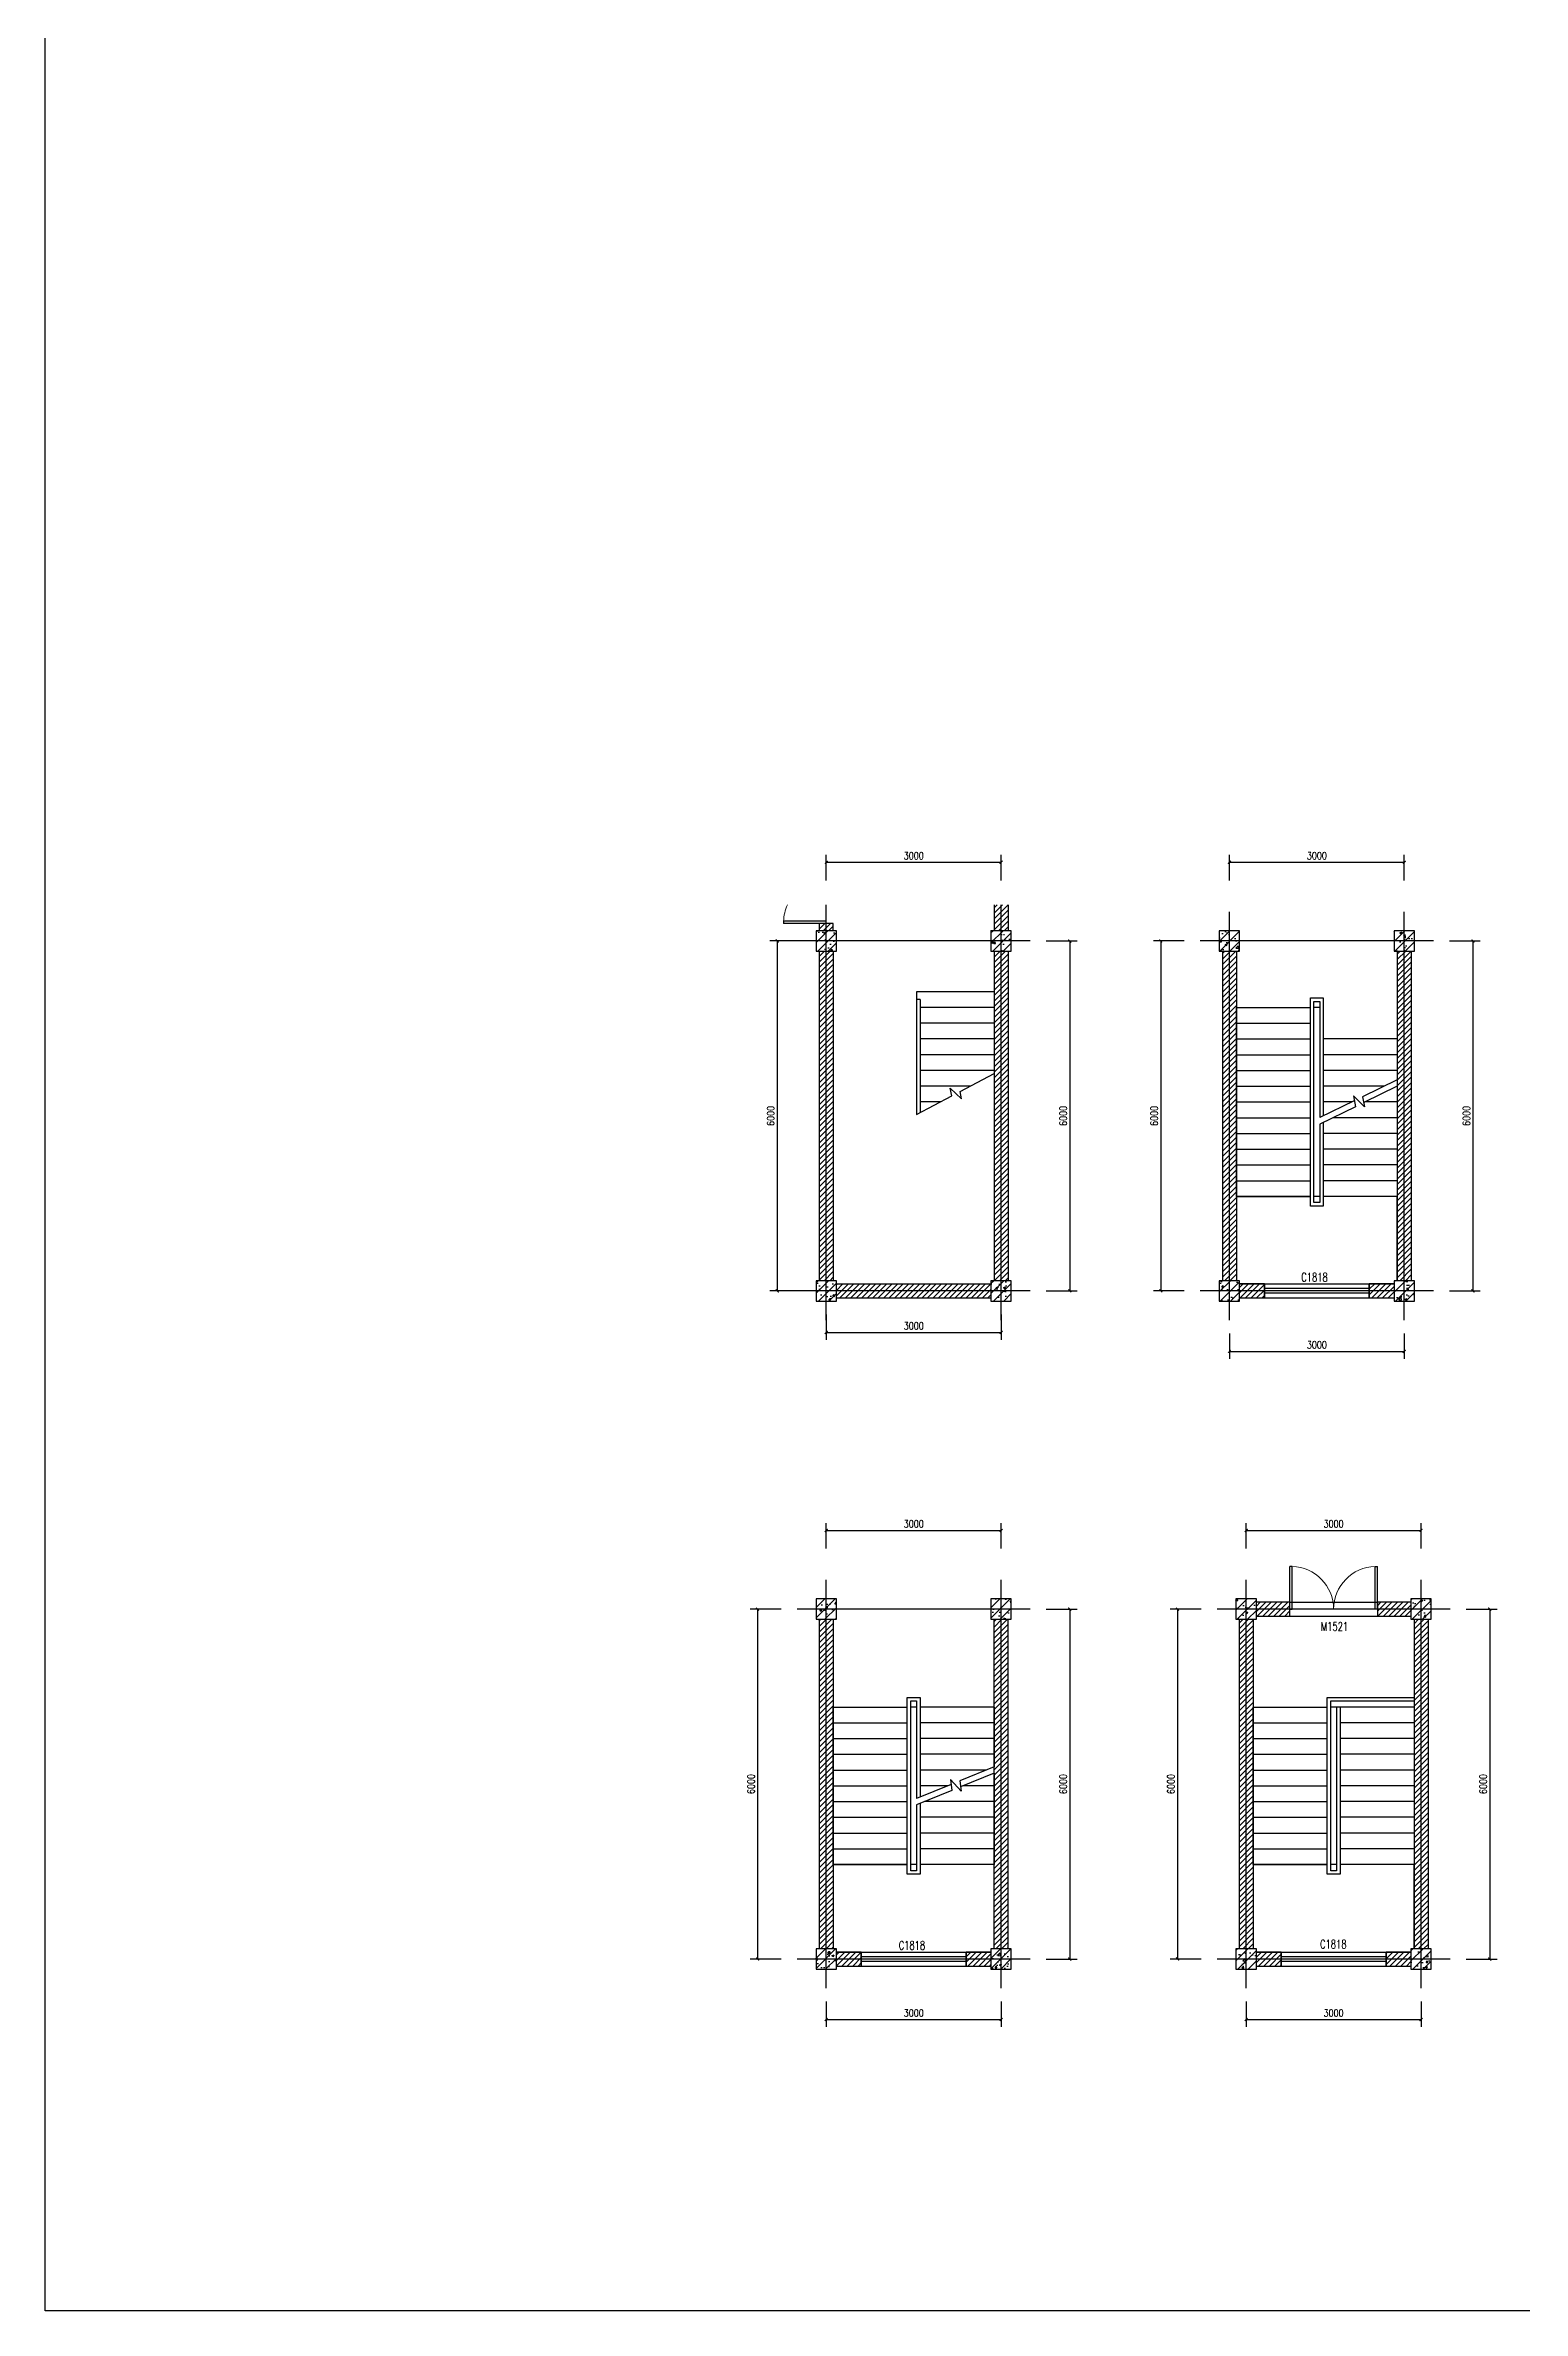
# Model space of a CAD drawing. Extents: x 389606 to 781446, y -84812 to 87496.
# Drawn here: x 389606 to 440296, y -84812 to -7121 of the extents above; entities that cross this region are included whole.
import ezdxf

# ---------------------------------------------------------------- set-up
doc = ezdxf.new("R2010")
doc.units = 0
doc.header["$LTSCALE"] = 1000
doc.header["$MEASUREMENT"] = 0
doc.layers.get('0').update_dxf_attribs({"linetype": 'CONTINUOUS'})
doc.layers.get('Defpoints').update_dxf_attribs({"linetype": 'CONTINUOUS'})
for name, color, linetype in [('DOTE', 5, 'CONTINUOUS'), ('STAIR', 2, 'CONTINUOUS'), ('WALL', 1, 'CONTINUOUS'), ('WINDOW', 4, 'CONTINUOUS'), ('WINDOW_TEXT', 7, 'CONTINUOUS')]:
    doc.layers.add(name, color=color, linetype=linetype)
doc.styles.add('_TCH_WINDOW', font='SIMPLEX', dxfattribs={"bigfont": 'GBCBIG'})
doc.styles.add('DIM_FONT', font='SIMPLEX.shx', dxfattribs={"width": 0.8})
doc.dimstyles.new('50', dxfattribs={"dimtxt": 250, "dimasz": 100, "dimexe": 250, "dimexo": 0, "dimgap": 100, "dimtad": 1, "dimdec": 0, "dimlfac": 0.5, "dimzin": 0, "dimdsep": 46, "dimtxsty": 'DIM_FONT', "dimblk": 'ARCHTICK', "dimcen": 90, "dimclrt": 7, "dimadec": 0, "dimazin": 0, "dimtfac": 1, "dimtdec": 0, "dimtix": 1, "dimtmove": 2, "dimatfit": 3, "dimldrblk": 'ARCHTICK', "dimfxl": 0, "dimtolj": 1, "dimtzin": 0, "dimarcsym": 0})
pattern_1 = [(45, (198515.13, 72763.07), (-94.0452, 94.0452), [])]
pattern_2 = [(45, (198515.13, 72667.57), (-176.7767, 176.7767), []), (50, (198515.1, 72667.6), (717.2602, -62.7521), [75, -825]), (355, (198515.1, 72667.6), (-138.7513, 752.1921), [60, -660]), (100.4514, (198574.9, 72662.34), (578.5094, 689.4395), [63.7402, -701.1421]), (46.1842, (198515.1, 72867.6), (1067.241, -165.519), [112.5, -1237.5]), (96.6356, (198604.1, 72853.8), (934.6627, 974.118), [95.6103, -1051.713]), (351.1842, (198515.1, 72867.6), (934.662, 974.1186), [90, -990]), (21, (198615.1, 72817.6), (596.907, -402.6189), [75, -825]), (326, (198615.1, 72817.6), (243.3153, 725.15), [60, -660]), (71.4514, (198664.9, 72784), (840.2226, 322.5305), [63.7402, -701.1421]), (37.5, (198515.13, 72667.57), (12.15986, 332.89385), [0, -652, 0, -670, 0, -662.5]), (7.5, (198515.13, 72667.57), (263.06954, 394.4117), [0, -382, 0, -637, 0, -252.5]), (327.5, (198292.13, 72667.57), (533.82244, -22.55487), [0, -250, 0, -780, 0, -1035]), (317.5, (198192.13, 72667.57), (583.1862, 100.105), [0, -325, 0, -518, 0, -735])]
pattern_3 = [(45, (198515.13, 76024.93), (-176.7767, 176.7767), []), (50, (198515.1, 76024.93), (717.2602, -62.7521), [75, -825]), (355, (198515.1, 76024.9), (-138.7513, 752.1921), [60, -660]), (100.4514, (198574.9, 76019.7), (578.5094, 689.4395), [63.7402, -701.1421]), (46.1842, (198515.1, 76224.9), (1067.241, -165.519), [112.5, -1237.5]), (96.6356, (198604.1, 76211.1), (934.6627, 974.118), [95.6103, -1051.713]), (351.1842, (198515.1, 76224.9), (934.662, 974.1186), [90, -990]), (21, (198615.1, 76174.93), (596.907, -402.6189), [75, -825]), (326, (198615.1, 76174.9), (243.3153, 725.15), [60, -660]), (71.4514, (198664.9, 76141.4), (840.2226, 322.5305), [63.7402, -701.1421]), (37.5, (198515.13, 76024.93), (12.15986, 332.89385), [0, -652, 0, -670, 0, -662.5]), (7.5, (198515.13, 76024.93), (263.06954, 394.4117), [0, -382, 0, -637, 0, -252.5]), (327.5, (198292.13, 76024.93), (533.82244, -22.55487), [0, -250, 0, -780, 0, -1035]), (317.5, (198192.13, 76024.93), (583.1862, 100.105), [0, -325, 0, -518, 0, -735])]
pattern_4 = [(45, (198515.13, 76120.43), (-94.0452, 94.0452), [])]

# ---------------------------------------------------------------- blocks, each defined once
blk = doc.blocks.new('_ArchTick')
at = {"color": 0, "linetype": 'ByBlock', "const_width": 0.4}
blk.add_lwpolyline([(-0.5, -0.5), (0.5, 0.5)], dxfattribs=at)
blk = doc.blocks.new('*D104')
at = {"color": 0, "lineweight": -2}
for p, q in [((416401, -50642), (416401, -51511)), ((416401, -51261), (422401, -51261)), ((422401, -50642), (422401, -51511))]:
    blk.add_line(p, q, dxfattribs=at)
at = {"layer": 'Defpoints', "color": 0}
for p in [(416401, -50642), (422401, -50642), (422401, -51261)]:
    blk.add_point(p, dxfattribs=at)
at = {"color": 0, "lineweight": -2, "xscale": 100, "yscale": 100, "zscale": 100, "rotation": 180}
blk.add_blockref('_ArchTick', (416401, -51261), dxfattribs=at)
at = {"color": 0, "lineweight": -2, "xscale": 100, "yscale": 100, "zscale": 100}
blk.add_blockref('_ArchTick', (422401, -51261), dxfattribs=at)
at = {"color": 7, "insert": (419401, -51036), "char_height": 250, "attachment_point": 5, "style": 'DIM_FONT'}
blk.add_mtext('\\A1;3000', dxfattribs=at)
blk = doc.blocks.new('*D105')
at = {"color": 0, "lineweight": -2}
for p, q in [((430233, -51294), (430233, -52164)), ((430233, -51914), (436233, -51914)), ((436233, -51294), (436233, -52164))]:
    blk.add_line(p, q, dxfattribs=at)
at = {"layer": 'Defpoints', "color": 0}
for p in [(430233, -51294), (436233, -51294), (436233, -51914)]:
    blk.add_point(p, dxfattribs=at)
at = {"color": 0, "lineweight": -2, "xscale": 100, "yscale": 100, "zscale": 100, "rotation": 180}
blk.add_blockref('_ArchTick', (430233, -51914), dxfattribs=at)
at = {"color": 0, "lineweight": -2, "xscale": 100, "yscale": 100, "zscale": 100}
blk.add_blockref('_ArchTick', (436233, -51914), dxfattribs=at)
at = {"color": 7, "insert": (433233, -51689), "char_height": 250, "attachment_point": 5, "style": 'DIM_FONT'}
blk.add_mtext('\\A1;3000', dxfattribs=at)
blk = doc.blocks.new('*D106')
at = {"color": 0, "lineweight": -2}
for p, q in [((428686, -37838), (427627, -37838)), ((427877, -37838), (427877, -49838)), ((428686, -49838), (427627, -49838))]:
    blk.add_line(p, q, dxfattribs=at)
at = {"layer": 'Defpoints', "color": 0}
for p in [(428686, -37838), (427877, -49838), (428686, -49838)]:
    blk.add_point(p, dxfattribs=at)
at = {"color": 0, "lineweight": -2, "xscale": 100, "yscale": 100, "zscale": 100}
for p, rotation in [((427877, -37838), 90), ((427877, -49838), 270)]:
    blk.add_blockref('_ArchTick', p, dxfattribs=dict(at, rotation=rotation))
at = {"color": 7, "insert": (427652, -43838), "char_height": 250, "attachment_point": 5, "rotation": 90, "style": 'DIM_FONT'}
blk.add_mtext('\\A1;6000', dxfattribs=at)
blk = doc.blocks.new('*D107')
at = {"color": 0, "lineweight": -2}
for p, q in [((430233, -35759), (430233, -34889)), ((436233, -35759), (436233, -34889)), ((430233, -35139), (436233, -35139))]:
    blk.add_line(p, q, dxfattribs=at)
at = {"layer": 'Defpoints', "color": 0}
for p in [(436233, -35139), (430233, -35759), (436233, -35759)]:
    blk.add_point(p, dxfattribs=at)
at = {"color": 0, "lineweight": -2, "xscale": 100, "yscale": 100, "zscale": 100, "rotation": 180}
blk.add_blockref('_ArchTick', (430233, -35139), dxfattribs=at)
at = {"color": 0, "lineweight": -2, "xscale": 100, "yscale": 100, "zscale": 100}
blk.add_blockref('_ArchTick', (436233, -35139), dxfattribs=at)
at = {"color": 7, "insert": (433233, -34914), "char_height": 250, "attachment_point": 5, "style": 'DIM_FONT'}
blk.add_mtext('\\A1;3000', dxfattribs=at)
blk = doc.blocks.new('_FZHK')
blk.add_lwpolyline([(-0.5, -0.5), (0.5, -0.5), (0.5, 0.5), (-0.5, 0.5)], close=True)
blk = doc.blocks.new('*D108')
at = {"color": 0, "lineweight": -2}
for p, q in [((437780, -37838), (438839, -37838)), ((438589, -37838), (438589, -49838)), ((437780, -49838), (438839, -49838))]:
    blk.add_line(p, q, dxfattribs=at)
at = {"layer": 'Defpoints', "color": 0}
for p in [(437780, -37838), (437780, -49838), (438589, -49838)]:
    blk.add_point(p, dxfattribs=at)
at = {"color": 0, "lineweight": -2, "xscale": 100, "yscale": 100, "zscale": 100}
for p, rotation in [((438589, -37838), 90), ((438589, -49838), 270)]:
    blk.add_blockref('_ArchTick', p, dxfattribs=dict(at, rotation=rotation))
at = {"color": 7, "insert": (438364, -43838), "char_height": 250, "attachment_point": 5, "rotation": 90, "style": 'DIM_FONT'}
blk.add_mtext('\\A1;6000', dxfattribs=at)
blk = doc.blocks.new('*D109')
at = {"color": 0, "lineweight": -2}
for p, q in [((423948, -60751), (425007, -60751)), ((424757, -60751), (424757, -72751)), ((423948, -72751), (425007, -72751))]:
    blk.add_line(p, q, dxfattribs=at)
at = {"layer": 'Defpoints', "color": 0}
for p in [(423948, -60751), (423948, -72751), (424757, -72751)]:
    blk.add_point(p, dxfattribs=at)
at = {"color": 0, "lineweight": -2, "xscale": 100, "yscale": 100, "zscale": 100}
for p, rotation in [((424757, -60751), 90), ((424757, -72751), 270)]:
    blk.add_blockref('_ArchTick', p, dxfattribs=dict(at, rotation=rotation))
at = {"color": 7, "insert": (424532, -66751), "char_height": 250, "attachment_point": 5, "rotation": 90, "style": 'DIM_FONT'}
blk.add_mtext('\\A1;6000', dxfattribs=at)
blk = doc.blocks.new('*D110')
at = {"color": 0, "lineweight": -2}
for p, q in [((414853, -60751), (413795, -60751)), ((414045, -60751), (414045, -72751)), ((414853, -72751), (413795, -72751))]:
    blk.add_line(p, q, dxfattribs=at)
at = {"layer": 'Defpoints', "color": 0}
for p in [(414853, -60751), (414045, -72751), (414853, -72751)]:
    blk.add_point(p, dxfattribs=at)
at = {"color": 0, "lineweight": -2, "xscale": 100, "yscale": 100, "zscale": 100}
for p, rotation in [((414045, -60751), 90), ((414045, -72751), 270)]:
    blk.add_blockref('_ArchTick', p, dxfattribs=dict(at, rotation=rotation))
at = {"color": 7, "insert": (413820, -66751), "char_height": 250, "attachment_point": 5, "rotation": 90, "style": 'DIM_FONT'}
blk.add_mtext('\\A1;6000', dxfattribs=at)
blk = doc.blocks.new('*D111')
at = {"color": 0, "lineweight": -2}
for p, q in [((416401, -74207), (416401, -75077)), ((422401, -74207), (422401, -75077)), ((416401, -74827), (422401, -74827))]:
    blk.add_line(p, q, dxfattribs=at)
at = {"layer": 'Defpoints', "color": 0}
for p in [(416401, -74207), (422401, -74207), (422401, -74827)]:
    blk.add_point(p, dxfattribs=at)
at = {"color": 0, "lineweight": -2, "xscale": 100, "yscale": 100, "zscale": 100, "rotation": 180}
blk.add_blockref('_ArchTick', (416401, -74827), dxfattribs=at)
at = {"color": 0, "lineweight": -2, "xscale": 100, "yscale": 100, "zscale": 100}
blk.add_blockref('_ArchTick', (422401, -74827), dxfattribs=at)
at = {"color": 7, "insert": (419401, -74602), "char_height": 250, "attachment_point": 5, "style": 'DIM_FONT'}
blk.add_mtext('\\A1;3000', dxfattribs=at)
blk = doc.blocks.new('*D112')
at = {"color": 0, "lineweight": -2}
for p, q in [((416401, -58672), (416401, -57802)), ((416401, -58052), (422401, -58052)), ((422401, -58672), (422401, -57802))]:
    blk.add_line(p, q, dxfattribs=at)
at = {"layer": 'Defpoints', "color": 0}
for p in [(422401, -58052), (416401, -58672), (422401, -58672)]:
    blk.add_point(p, dxfattribs=at)
at = {"color": 0, "lineweight": -2, "xscale": 100, "yscale": 100, "zscale": 100, "rotation": 180}
blk.add_blockref('_ArchTick', (416401, -58052), dxfattribs=at)
at = {"color": 0, "lineweight": -2, "xscale": 100, "yscale": 100, "zscale": 100}
blk.add_blockref('_ArchTick', (422401, -58052), dxfattribs=at)
at = {"color": 7, "insert": (419401, -57827), "char_height": 250, "attachment_point": 5, "style": 'DIM_FONT'}
blk.add_mtext('\\A1;3000', dxfattribs=at)
blk = doc.blocks.new('*D113')
at = {"color": 0, "lineweight": -2}
for p, q in [((423948, -37838), (425007, -37838)), ((424757, -37838), (424757, -49838)), ((423948, -49838), (425007, -49838))]:
    blk.add_line(p, q, dxfattribs=at)
at = {"layer": 'Defpoints', "color": 0}
for p in [(423948, -37838), (423948, -49838), (424757, -49838)]:
    blk.add_point(p, dxfattribs=at)
at = {"color": 0, "lineweight": -2, "xscale": 100, "yscale": 100, "zscale": 100}
for p, rotation in [((424757, -37838), 90), ((424757, -49838), 270)]:
    blk.add_blockref('_ArchTick', p, dxfattribs=dict(at, rotation=rotation))
at = {"color": 7, "insert": (424532, -43838), "char_height": 250, "attachment_point": 5, "rotation": 90, "style": 'DIM_FONT'}
blk.add_mtext('\\A1;6000', dxfattribs=at)
blk = doc.blocks.new('*D114')
at = {"color": 0, "lineweight": -2}
for p, q in [((415528, -37838), (414469, -37838)), ((414719, -37838), (414719, -49838)), ((415528, -49838), (414469, -49838))]:
    blk.add_line(p, q, dxfattribs=at)
at = {"layer": 'Defpoints', "color": 0}
for p in [(415528, -37838), (414719, -49838), (415528, -49838)]:
    blk.add_point(p, dxfattribs=at)
at = {"color": 0, "lineweight": -2, "xscale": 100, "yscale": 100, "zscale": 100}
for p, rotation in [((414719, -37838), 90), ((414719, -49838), 270)]:
    blk.add_blockref('_ArchTick', p, dxfattribs=dict(at, rotation=rotation))
at = {"color": 7, "insert": (414494, -43838), "char_height": 250, "attachment_point": 5, "rotation": 90, "style": 'DIM_FONT'}
blk.add_mtext('\\A1;6000', dxfattribs=at)
blk = doc.blocks.new('*D115')
at = {"color": 0, "lineweight": -2}
for p, q in [((438356, -60751), (439415, -60751)), ((439165, -60751), (439165, -72751)), ((438356, -72751), (439415, -72751))]:
    blk.add_line(p, q, dxfattribs=at)
at = {"layer": 'Defpoints', "color": 0}
for p in [(438356, -60751), (438356, -72751), (439165, -72751)]:
    blk.add_point(p, dxfattribs=at)
at = {"color": 0, "lineweight": -2, "xscale": 100, "yscale": 100, "zscale": 100}
for p, rotation in [((439165, -60751), 90), ((439165, -72751), 270)]:
    blk.add_blockref('_ArchTick', p, dxfattribs=dict(at, rotation=rotation))
at = {"color": 7, "insert": (438940, -66751), "char_height": 250, "attachment_point": 5, "rotation": 90, "style": 'DIM_FONT'}
blk.add_mtext('\\A1;6000', dxfattribs=at)
blk = doc.blocks.new('*D116')
at = {"color": 0, "lineweight": -2}
for p, q in [((429262, -60751), (428203, -60751)), ((428453, -60751), (428453, -72751)), ((429262, -72751), (428203, -72751))]:
    blk.add_line(p, q, dxfattribs=at)
at = {"layer": 'Defpoints', "color": 0}
for p in [(429262, -60751), (428453, -72751), (429262, -72751)]:
    blk.add_point(p, dxfattribs=at)
at = {"color": 0, "lineweight": -2, "xscale": 100, "yscale": 100, "zscale": 100}
for p, rotation in [((428453, -60751), 90), ((428453, -72751), 270)]:
    blk.add_blockref('_ArchTick', p, dxfattribs=dict(at, rotation=rotation))
at = {"color": 7, "insert": (428228, -66751), "char_height": 250, "attachment_point": 5, "rotation": 90, "style": 'DIM_FONT'}
blk.add_mtext('\\A1;6000', dxfattribs=at)
blk = doc.blocks.new('*D117')
at = {"color": 0, "lineweight": -2}
for p, q in [((430809, -74207), (430809, -75077)), ((436809, -74207), (436809, -75077)), ((430809, -74827), (436809, -74827))]:
    blk.add_line(p, q, dxfattribs=at)
at = {"layer": 'Defpoints', "color": 0}
for p in [(430809, -74207), (436809, -74207), (436809, -74827)]:
    blk.add_point(p, dxfattribs=at)
at = {"color": 0, "lineweight": -2, "xscale": 100, "yscale": 100, "zscale": 100, "rotation": 180}
blk.add_blockref('_ArchTick', (430809, -74827), dxfattribs=at)
at = {"color": 0, "lineweight": -2, "xscale": 100, "yscale": 100, "zscale": 100}
blk.add_blockref('_ArchTick', (436809, -74827), dxfattribs=at)
at = {"color": 7, "insert": (433809, -74602), "char_height": 250, "attachment_point": 5, "style": 'DIM_FONT'}
blk.add_mtext('\\A1;3000', dxfattribs=at)
blk = doc.blocks.new('*D118')
at = {"color": 0, "lineweight": -2}
for p, q in [((430809, -58672), (430809, -57802)), ((430809, -58052), (436809, -58052)), ((436809, -58672), (436809, -57802))]:
    blk.add_line(p, q, dxfattribs=at)
at = {"layer": 'Defpoints', "color": 0}
for p in [(436809, -58052), (430809, -58672), (436809, -58672)]:
    blk.add_point(p, dxfattribs=at)
at = {"color": 0, "lineweight": -2, "xscale": 100, "yscale": 100, "zscale": 100, "rotation": 180}
blk.add_blockref('_ArchTick', (430809, -58052), dxfattribs=at)
at = {"color": 0, "lineweight": -2, "xscale": 100, "yscale": 100, "zscale": 100}
blk.add_blockref('_ArchTick', (436809, -58052), dxfattribs=at)
at = {"color": 7, "insert": (433809, -57827), "char_height": 250, "attachment_point": 5, "style": 'DIM_FONT'}
blk.add_mtext('\\A1;3000', dxfattribs=at)
blk = doc.blocks.new('*D119')
at = {"color": 0, "lineweight": -2}
for p, q in [((416401, -35759), (416401, -34889)), ((422401, -35759), (422401, -34889)), ((416401, -35139), (422401, -35139))]:
    blk.add_line(p, q, dxfattribs=at)
at = {"layer": 'Defpoints', "color": 0}
for p in [(422401, -35139), (416401, -35759), (422401, -35759)]:
    blk.add_point(p, dxfattribs=at)
at = {"color": 0, "lineweight": -2, "xscale": 100, "yscale": 100, "zscale": 100, "rotation": 180}
blk.add_blockref('_ArchTick', (416401, -35139), dxfattribs=at)
at = {"color": 0, "lineweight": -2, "xscale": 100, "yscale": 100, "zscale": 100}
blk.add_blockref('_ArchTick', (422401, -35139), dxfattribs=at)
at = {"color": 7, "insert": (419401, -34914), "char_height": 250, "attachment_point": 5, "style": 'DIM_FONT'}
blk.add_mtext('\\A1;3000', dxfattribs=at)

msp = doc.modelspace()

# ---------------------------------------------------------------- hatches: boundary and pattern name
h = msp.add_hatch()
h.set_pattern_fill('普通砖', color=8, scale=100, style=0)
h.set_pattern_definition(pattern_1)
h.paths.add_polyline_path([(416640.8, -37238), (416160.8, -37238), (416160.8, -37488), (416640.8, -37488)])
h.paths.add_polyline_path([(416640.8, -38188), (416160.8, -38188), (416160.8, -49488), (416640.8, -49488)])
h = msp.add_hatch()
h.set_pattern_fill('普通砖', color=8, scale=100, style=0)
h.set_pattern_definition(pattern_1)
h.paths.add_polyline_path([(422640.8, -36596.7), (422160.8, -36596.7), (422160.8, -37488), (422640.8, -37488)])
h.paths.add_polyline_path([(422640.8, -38188), (422160.8, -38188), (422160.8, -49488), (422640.8, -49488)])
h = msp.add_hatch()
h.set_pattern_fill('钢筋混凝土', color=8, scale=100, style=0)
h.set_pattern_definition(pattern_2)
h.paths.add_polyline_path([(416050.8, -38188), (416750.8, -38188), (416750.8, -37488), (416050.8, -37488)])
h = msp.add_hatch()
h.set_pattern_fill('钢筋混凝土', color=8, scale=100, style=0)
h.set_pattern_definition(pattern_2)
h.paths.add_polyline_path([(422050.8, -38188), (422750.8, -38188), (422750.8, -37488), (422050.8, -37488)])
h = msp.add_hatch()
h.set_pattern_fill('钢筋混凝土', color=8, scale=100, style=0)
h.set_pattern_definition(pattern_2)
h.paths.add_polyline_path([(435883, -38188), (436583, -38188), (436583, -37488), (435883, -37488)])
h.paths.add_polyline_path([(429883, -38188), (430583, -38188), (430583, -37488), (429883, -37488)])
h = msp.add_hatch()
h.set_pattern_fill('普通砖', color=8, scale=100, style=0)
h.set_pattern_definition(pattern_1)
h.paths.add_polyline_path([(430473, -38188), (429993, -38188), (429993, -49488), (430473, -49488)])
h = msp.add_hatch()
h.set_pattern_fill('普通砖', color=8, scale=100, style=0)
h.set_pattern_definition(pattern_1)
h.paths.add_polyline_path([(436473, -38188), (435993, -38188), (435993, -49488), (436473, -49488)])
h = msp.add_hatch()
h.set_pattern_fill('钢筋混凝土', color=8, scale=100, style=0)
h.set_pattern_definition(pattern_2)
h.paths.add_polyline_path([(416050.8, -50188), (416750.8, -50188), (416750.8, -49488), (416050.8, -49488)])
h = msp.add_hatch()
h.set_pattern_fill('普通砖', color=8, scale=100, style=0)
h.set_pattern_definition(pattern_1)
h.paths.add_polyline_path([(422050.8, -49598), (416750.8, -49598), (416750.8, -50078), (422050.8, -50078)])
h = msp.add_hatch()
h.set_pattern_fill('钢筋混凝土', color=8, scale=100, style=0)
h.set_pattern_definition(pattern_2)
h.paths.add_polyline_path([(422050.8, -50188), (422750.8, -50188), (422750.8, -49488), (422050.8, -49488)])
h = msp.add_hatch()
h.set_pattern_fill('钢筋混凝土', color=8, scale=100, style=0)
h.set_pattern_definition(pattern_2)
h.paths.add_polyline_path([(429883, -50188), (430583, -50188), (430583, -49488), (429883, -49488)])
h = msp.add_hatch()
h.set_pattern_fill('普通砖', color=8, scale=100, style=0)
h.set_pattern_definition(pattern_1)
h.paths.add_polyline_path([(435883, -50078), (435883, -49598), (435033, -49598), (435033, -50078)])
h.paths.add_polyline_path([(431433, -50078), (431433, -49598), (430583, -49598), (430583, -50078)])
h = msp.add_hatch()
h.set_pattern_fill('钢筋混凝土', color=8, scale=100, style=0)
h.set_pattern_definition(pattern_2)
h.paths.add_polyline_path([(435883, -50188), (436583, -50188), (436583, -49488), (435883, -49488)])
h = msp.add_hatch()
h.set_pattern_fill('钢筋混凝土', color=8, scale=100, style=0)
h.set_pattern_definition(pattern_3)
h.paths.add_polyline_path([(422050.8, -61101.4), (422750.8, -61101.4), (422750.8, -60401.4), (422050.8, -60401.4)])
h.paths.add_polyline_path([(416050.8, -61101.4), (416750.8, -61101.4), (416750.8, -60401.4), (416050.8, -60401.4)])
h.paths.add_polyline_path([(416050.8, -73101.4), (416750.8, -73101.4), (416750.8, -72401.4), (416050.8, -72401.4)])
h.paths.add_polyline_path([(422050.8, -73101.4), (422750.8, -73101.4), (422750.8, -72401.4), (422050.8, -72401.4)])
h = msp.add_hatch()
h.set_pattern_fill('钢筋混凝土', color=8, scale=100, style=0)
h.set_pattern_definition(pattern_3)
h.paths.add_polyline_path([(430459, -61101.4), (431159, -61101.4), (431159, -60401.4), (430459, -60401.4)])
h.paths.add_polyline_path([(436459, -61101.4), (437159, -61101.4), (437159, -60401.4), (436459, -60401.4)])
h.paths.add_polyline_path([(436459, -73101.4), (437159, -73101.4), (437159, -72401.4), (436459, -72401.4)])
h.paths.add_polyline_path([(430459, -73101.4), (431159, -73101.4), (431159, -72401.4), (430459, -72401.4)])
h = msp.add_hatch()
h.set_pattern_fill('普通砖', color=8, scale=100, style=0)
h.set_pattern_definition(pattern_4)
h.paths.add_polyline_path([(432309, -60511.4), (431159, -60511.4), (431159, -60991.4), (432309, -60991.4)])
h.paths.add_polyline_path([(436459, -60511.4), (435309, -60511.4), (435309, -60751.4), (435309, -60991.4), (436459, -60991.4)])
h.paths.add_polyline_path([(437049, -61101.4), (436569, -61101.4), (436569, -72401.4), (437049, -72401.4)])
h.paths.add_polyline_path([(431049, -64111.4), (431049, -61101.4), (430569, -61101.4), (430569, -72401.4), (431049, -72401.4), (431049, -69511.4)])
h.paths.add_polyline_path([(432009, -72511.4), (431159, -72511.4), (431159, -72991.4), (432009, -72991.4)])
h.paths.add_polyline_path([(436459, -72511.4), (435609, -72511.4), (435609, -72991.4), (436459, -72991.4)])
h = msp.add_hatch()
h.set_pattern_fill('普通砖', color=8, scale=100, style=0)
h.set_pattern_definition(pattern_4)
h.paths.add_polyline_path([(416640.8, -61101.4), (416160.8, -61101.4), (416160.8, -72401.4), (416640.8, -72401.4)])
h.paths.add_polyline_path([(422640.8, -61101.4), (422160.8, -61101.4), (422160.8, -72401.4), (422640.8, -72401.4)])
h.paths.add_polyline_path([(421200.8, -72511.4), (421200.8, -72991.4), (422050.8, -72991.4), (422050.8, -72511.4)])
h.paths.add_polyline_path([(417600.8, -72991.4), (417600.8, -72511.4), (416750.8, -72511.4), (416750.8, -72991.4)])

# ---------------------------------------------------------------- linework, layer by layer
for p, q in [((416400.8, -37163), (414938.3, -37163)), ((414938.3, -37163), (414938.3, -37238)), ((416400.8, -37238), (414938.3, -37238)), ((416400.8, -37238), (416400.8, -37163)), ((431433, -49598), (435033, -49598)), ((431433, -49598), (431433, -50078)), ((435033, -50078), (435033, -49598)), ((435033, -49758), (431433, -49758)), ((435033, -49918), (431433, -49918)), ((431433, -50078), (435033, -50078)), ((417600.8, -72511.4), (421200.8, -72511.4)), ((417600.8, -72511.4), (417600.8, -72991.4)), ((421200.8, -72671.4), (417600.8, -72671.4)), ((421200.8, -72831.4), (417600.8, -72831.4)), ((417600.8, -72991.4), (421200.8, -72991.4)), ((421200.8, -72991.4), (421200.8, -72511.4)), ((432009, -72511.4), (435609, -72511.4)), ((432009, -72511.4), (432009, -72991.4)), ((435609, -72671.4), (432009, -72671.4)), ((435609, -72831.4), (432009, -72831.4)), ((432009, -72991.4), (435609, -72991.4)), ((435609, -72991.4), (435609, -72511.4))]:
    msp.add_line(p, q)
at = {"extrusion": (0, 0, -1)}
for p, q in [((432309, -60751.4), (432309, -59288.9)), ((432384, -59288.9), (432309, -59288.9)), ((432384, -60751.4), (432384, -59288.9)), ((435234, -60751.4), (435234, -59288.9)), ((435234, -59288.9), (435309, -59288.9)), ((435309, -60751.4), (435309, -59288.9)), ((432309, -60751.4), (432384, -60751.4)), ((435309, -60751.4), (435234, -60751.4))]:
    msp.add_line(p, q, dxfattribs=at)
msp.add_lwpolyline([(389606.1, 87496.2), (565802.7, 87496.2), (565802.7, -84811.7), (389606.1, -84811.7)], close=True)
at = {"lineweight": 13}
msp.add_arc((416400.8, -37200.5), 1462.5, 155.614817, 178.530716, dxfattribs=at)
at = {"lineweight": 13, "extrusion": (0, 0, -1)}
for centre, start, end in [((-432346.5, -60751.4), 91.469284, 180), ((-435271.5, -60751.4), 0, 88.530716)]:
    msp.add_arc(centre, 1462.5, start, end, dxfattribs=at)
at = {"layer": 'DOTE'}
for p, q in [((416400.8, -50838), (416400.8, -36596.7)), ((422400.8, -50838), (422400.8, -36596.7)), ((430233, -50838), (430233, -36838)), ((436233, -50838), (436233, -36838)), ((423400.8, -37838), (415400.8, -37838)), ((437233, -37838), (429233, -37838)), ((423400.8, -49838), (415400.8, -49838)), ((437233, -49838), (429233, -49838)), ((416400.8, -73751.4), (416400.8, -59751.4)), ((422400.8, -73751.4), (422400.8, -59751.4)), ((430809, -73751.4), (430809, -59751.4)), ((436809, -73751.4), (436809, -59751.4)), ((423400.8, -60751.4), (415400.8, -60751.4)), ((437809, -60751.4), (429809, -60751.4)), ((423400.8, -72751.4), (415400.8, -72751.4)), ((437809, -72751.4), (429809, -72751.4))]:
    msp.add_line(p, q, dxfattribs=at)
at = {"layer": 'STAIR'}
for p, q in [((419500.8, -39578), (419500.8, -39848)), ((422160.8, -39578), (419500.8, -39578)), ((422160.8, -39578), (422160.8, -42386)), ((419500.8, -39848), (419500.8, -43790)), ((419500.8, -39848), (419500.8, -43790)), ((419620.8, -39848), (419500.8, -39848)), ((419620.8, -39848), (419620.8, -43726.7)), ((422160.8, -40118), (419620.8, -40118)), ((430473, -46598), (430473, -40118)), ((430473, -40118), (433013, -40118)), ((433013, -39788), (433453, -39788)), ((433013, -46928), (433013, -39788)), ((433133, -39908), (433333, -39908)), ((433133, -46808), (433133, -39908)), ((433133, -46598), (433133, -40118)), ((433333, -40118), (433133, -40118)), ((433333, -39908), (433333, -43894.8)), ((433333, -40118), (433333, -43894.8)), ((433453, -39788), (433453, -43836.3)), ((435993, -40118), (435993, -42598.8)), ((422160.8, -40658), (419620.8, -40658)), ((430473, -40658), (433013, -40658)), ((422160.8, -41198), (419620.8, -41198)), ((422160.8, -41738), (419620.8, -41738)), ((430473, -41198), (433013, -41198)), ((430473, -41738), (433013, -41738)), ((435993, -41198), (433453, -41198)), ((435993, -41738), (433453, -41738)), ((422160.8, -42278), (419620.8, -42278)), ((420989.7, -43004.2), (422160.8, -42386)), ((430473, -42278), (433013, -42278)), ((435993, -42278), (433453, -42278)), ((435993, -42598.8), (434804.8, -43177.7)), ((419500.8, -43790), (420707.2, -43153.3)), ((421342.3, -42818), (419620.8, -42818)), ((420319.2, -43358), (419620.8, -43358)), ((420707.2, -43153.3), (420647.2, -42890)), ((420647.2, -42890), (421045.9, -43251.2)), ((421045.9, -43251.2), (420989.7, -43004.2)), ((430473, -42818), (433013, -42818)), ((430473, -43358), (433013, -43358)), ((434517.6, -43317.6), (433333, -43894.8)), ((435543, -42818), (433453, -42818)), ((434434.7, -43358), (433453, -43358)), ((434872.7, -43528), (434485.9, -43154.2)), ((434485.9, -43154.2), (434557, -43520.9)), ((434804.8, -43177.7), (434872.7, -43528)), ((435993, -42821.3), (434844.2, -43381)), ((435993, -43358), (434891.3, -43358)), ((435993, -42821.3), (435993, -46598)), ((430473, -43898), (433013, -43898)), ((434557, -43520.9), (433333, -44117.3)), ((433333, -44117.3), (433333, -46598)), ((433333, -44117.3), (433333, -46808)), ((433453, -44058.8), (433453, -46928)), ((435993, -43898), (433783, -43898)), ((430473, -44438), (433013, -44438)), ((430473, -44978), (433013, -44978)), ((435993, -44438), (433453, -44438)), ((435993, -44978), (433453, -44978)), ((430473, -45518), (433013, -45518)), ((435993, -45518), (433453, -45518)), ((430473, -46058), (433013, -46058)), ((430473, -46598), (433013, -46598)), ((430473, -46598), (430473, -49488)), ((433013, -46598), (430473, -46598)), ((433333, -46598), (433133, -46598)), ((435993, -46058), (433453, -46058)), ((435993, -46598), (433453, -46598)), ((435993, -46598), (433453, -46598)), ((435993, -49488), (435993, -46598)), ((433453, -46928), (433013, -46928)), ((433333, -46808), (433133, -46808)), ((430583, -49598), (435883, -49598)), ((416640.8, -69511.4), (416640.8, -64111.4)), ((416640.8, -64111.4), (419180.8, -64111.4)), ((419180.8, -63781.4), (419620.8, -63781.4)), ((419180.8, -69841.4), (419180.8, -63781.4)), ((419300.8, -63901.4), (419500.8, -63901.4)), ((419300.8, -69721.4), (419300.8, -63901.4)), ((419300.8, -69511.4), (419300.8, -64111.4)), ((419500.8, -64111.4), (419300.8, -64111.4)), ((419500.8, -63901.4), (419500.8, -67243.4)), ((419500.8, -64111.4), (419500.8, -67243.4)), ((419620.8, -63781.4), (419620.8, -67194.7)), ((422160.8, -64111.4), (419620.8, -64111.4)), ((422160.8, -64111.4), (422160.8, -66163.4)), ((431049, -69511.4), (431049, -64111.4)), ((431049, -64111.4), (433589, -64111.4)), ((433589, -69841.4), (433589, -63781.4)), ((433589, -63781.4), (436569, -63781.4)), ((433709, -69721.4), (433709, -63901.4)), ((433709, -63901.4), (436569, -63901.4)), ((433709, -69511.4), (433709, -64111.4)), ((433909, -64111.4), (433709, -64111.4)), ((433909, -64111.4), (433909, -69511.4)), ((434029, -64111.4), (433909, -64111.4)), ((433909, -64111.4), (433909, -69721.4)), ((434029, -64111.4), (433909, -64111.4)), ((436569, -64111.4), (434029, -64111.4)), ((434029, -64111.4), (434029, -69841.4)), ((436569, -63781.4), (436569, -63901.4)), ((436569, -64111.4), (436569, -69511.4)), ((416640.8, -64651.4), (419180.8, -64651.4)), ((416640.8, -65191.4), (419180.8, -65191.4)), ((422160.8, -64651.4), (419620.8, -64651.4)), ((422160.8, -65191.4), (419620.8, -65191.4)), ((431049, -64651.4), (433589, -64651.4)), ((431049, -65191.4), (433589, -65191.4)), ((436569, -64651.4), (434029, -64651.4)), ((436569, -65191.4), (434029, -65191.4)), ((416640.8, -65731.4), (419180.8, -65731.4)), ((422160.8, -65731.4), (419620.8, -65731.4)), ((431049, -65731.4), (433589, -65731.4)), ((436569, -65731.4), (434029, -65731.4)), ((416640.8, -66271.4), (419180.8, -66271.4)), ((416640.8, -66811.4), (419180.8, -66811.4)), ((420688.5, -66761.2), (419500.8, -67243.4)), ((421894.9, -66271.4), (419620.8, -66271.4)), ((420564.9, -66811.4), (419620.8, -66811.4)), ((421028.5, -66995.2), (420667.9, -66596)), ((420667.9, -66596), (420714.1, -66966.7)), ((422160.8, -66163.4), (420984.4, -66641)), ((420984.4, -66641), (421028.5, -66995.2)), ((422160.8, -66379.3), (421010, -66846.5)), ((422160.8, -66811.4), (421096.6, -66811.4)), ((422160.8, -66379.3), (422160.8, -69511.4)), ((431049, -66271.4), (433589, -66271.4)), ((431049, -66811.4), (433589, -66811.4)), ((436569, -66271.4), (434029, -66271.4)), ((436569, -66811.4), (434029, -66811.4)), ((416640.8, -67351.4), (419180.8, -67351.4)), ((420714.1, -66966.7), (419500.8, -67459.3)), ((419500.8, -67459.3), (419500.8, -69511.4)), ((419500.8, -67459.3), (419500.8, -69721.4)), ((419620.8, -67410.6), (419620.8, -69841.4)), ((422160.8, -67351.4), (419766.6, -67351.4)), ((431049, -67351.4), (433589, -67351.4)), ((436569, -67351.4), (434029, -67351.4)), ((416640.8, -67891.4), (419180.8, -67891.4)), ((422160.8, -67891.4), (419620.8, -67891.4)), ((431049, -67891.4), (433589, -67891.4)), ((436569, -67891.4), (434029, -67891.4)), ((416640.8, -68431.4), (419180.8, -68431.4)), ((416640.8, -68971.4), (419180.8, -68971.4)), ((422160.8, -68431.4), (419620.8, -68431.4)), ((422160.8, -68971.4), (419620.8, -68971.4)), ((431049, -68431.4), (433589, -68431.4)), ((431049, -68971.4), (433589, -68971.4)), ((436569, -68431.4), (434029, -68431.4)), ((436569, -68971.4), (434029, -68971.4)), ((416640.8, -69511.4), (419180.8, -69511.4)), ((419180.8, -69511.4), (416640.8, -69511.4)), ((419620.8, -69841.4), (419180.8, -69841.4)), ((419500.8, -69511.4), (419300.8, -69511.4)), ((419500.8, -69721.4), (419300.8, -69721.4)), ((422160.8, -69511.4), (419620.8, -69511.4)), ((422160.8, -69511.4), (419620.8, -69511.4)), ((431049, -69511.4), (433589, -69511.4)), ((431049, -69511.4), (431049, -72401.4)), ((433589, -69511.4), (431049, -69511.4)), ((434029, -69841.4), (433589, -69841.4)), ((433909, -69511.4), (433709, -69511.4)), ((433909, -69721.4), (433709, -69721.4)), ((436569, -69511.4), (434029, -69511.4)), ((436569, -69511.4), (434029, -69511.4)), ((436569, -72401.4), (436569, -69511.4)), ((416750.8, -72511.4), (422050.8, -72511.4)), ((431159, -72511.4), (436459, -72511.4))]:
    msp.add_line(p, q, dxfattribs=at)
at = {"layer": 'WALL', "color": 1}
for p, q in [((416640.8, -37238), (416160.8, -37238)), ((416160.8, -37238), (416160.8, -37488)), ((416640.8, -37488), (416640.8, -37238)), ((416160.8, -38188), (416160.8, -49488)), ((416640.8, -38188), (416640.8, -49488)), ((429993, -38188), (429993, -49488)), ((430473, -38188), (430473, -49488)), ((416750.8, -49598), (422050.8, -49598)), ((431433, -49598), (430583, -49598)), ((431433, -50078), (431433, -49598)), ((435883, -49598), (435033, -49598)), ((435033, -49598), (435033, -50078)), ((416750.8, -50078), (422050.8, -50078)), ((430583, -50078), (431433, -50078)), ((435033, -50078), (435883, -50078)), ((422160.8, -72401.4), (422160.8, -61101.4)), ((422640.8, -72401.4), (422640.8, -61101.4)), ((430569, -61101.4), (430569, -72401.4)), ((431049, -61101.4), (431049, -72401.4)), ((417600.8, -72511.4), (416750.8, -72511.4)), ((416750.8, -72991.4), (417600.8, -72991.4)), ((417600.8, -72991.4), (417600.8, -72511.4)), ((422050.8, -72511.4), (421200.8, -72511.4)), ((421200.8, -72511.4), (421200.8, -72991.4)), ((421200.8, -72991.4), (422050.8, -72991.4)), ((432009, -72511.4), (431159, -72511.4)), ((431159, -72991.4), (432009, -72991.4)), ((432009, -72991.4), (432009, -72511.4)), ((436459, -72511.4), (435609, -72511.4)), ((435609, -72511.4), (435609, -72991.4)), ((435609, -72991.4), (436459, -72991.4))]:
    msp.add_line(p, q, dxfattribs=at)
at = {"layer": 'WALL'}
for p, q in [((422160.8, -36596.7), (422160.8, -37488)), ((422640.8, -36596.7), (422640.8, -37488)), ((422160.8, -38188), (422160.8, -49488)), ((422640.8, -38188), (422640.8, -49488)), ((435993, -38188), (435993, -49488)), ((436473, -38188), (436473, -49488)), ((432309, -60511.4), (431159, -60511.4)), ((432309, -60991.4), (432309, -60511.4)), ((436459, -60511.4), (435309, -60511.4)), ((435309, -60511.4), (435309, -60991.4)), ((416160.8, -61101.4), (416160.8, -72401.4)), ((416640.8, -61101.4), (416640.8, -72401.4)), ((431159, -60991.4), (432309, -60991.4)), ((435309, -60991.4), (436459, -60991.4)), ((436569, -61101.4), (436569, -72401.4)), ((437049, -61101.4), (437049, -72401.4))]:
    msp.add_line(p, q, dxfattribs=at)
for points in [[(416050.8, -38188), (416750.8, -38188), (416750.8, -37488), (416050.8, -37488)], [(422050.8, -38188), (422750.8, -38188), (422750.8, -37488), (422050.8, -37488)], [(429883, -38188), (430583, -38188), (430583, -37488), (429883, -37488)], [(435883, -38188), (436583, -38188), (436583, -37488), (435883, -37488)], [(416050.8, -50188), (416750.8, -50188), (416750.8, -49488), (416050.8, -49488)], [(422050.8, -50188), (422750.8, -50188), (422750.8, -49488), (422050.8, -49488)], [(429883, -50188), (430583, -50188), (430583, -49488), (429883, -49488)], [(435883, -50188), (436583, -50188), (436583, -49488), (435883, -49488)]]:
    msp.add_lwpolyline(points, close=True, dxfattribs=at)
at = {"layer": 'WINDOW'}
for p, q in [((432309, -60511.4), (435309, -60511.4)), ((432309, -60991.4), (435309, -60991.4))]:
    msp.add_line(p, q, dxfattribs=at)

# ---------------------------------------------------------------- block references
at = {"layer": 'WALL', "xscale": 700, "yscale": 700, "zscale": 700}
for p in [(416400.8, -60751.4), (422400.8, -60751.4), (430809, -60751.4), (436809, -60751.4), (416400.8, -72751.4), (422400.8, -72751.4), (430809, -72751.4), (436809, -72751.4)]:
    msp.add_blockref('_FZHK', p, dxfattribs=at)

# ---------------------------------------------------------------- texts
at = {"layer": 'WINDOW_TEXT', "style": '_TCH_WINDOW', "width": 0.705882}
for s, p in [('C1818', (432698, -49518.3)), ('M1521', (433372.5, -61493.7)), ('C1818', (418886.1, -72431.6)), ('C1818', (433342.8, -72389.1))]:
    msp.add_text(s, height=297.5, dxfattribs=at).set_placement(p)

# ---------------------------------------------------------------- dimensions: what is measured, and where the dimension line sits
for base, p1, p2, picture, middle in [((422400.8, -35139.2), (416400.8, -35759), (422400.8, -35759), '*D119', (419400.8, -34914.2)), ((436233, -35139.2), (430233, -35759), (436233, -35759), '*D107', (433233, -34914.2)), ((422400.8, -51261.4), (416400.8, -50641.6), (422400.8, -50641.6), '*D104', (419400.8, -51036.4)), ((436233, -51913.7), (430233, -51293.9), (436233, -51293.9), '*D105', (433233, -51688.7)), ((422400.8, -58052.5), (416400.8, -58672.3), (422400.8, -58672.3), '*D112', (419400.8, -57827.5)), ((436809, -58052.5), (430809, -58672.3), (436809, -58672.3), '*D118', (433809, -57827.5)), ((422400.8, -74827), (416400.8, -74207.2), (422400.8, -74207.2), '*D111', (419400.8, -74602)), ((436809, -74827), (430809, -74207.2), (436809, -74207.2), '*D117', (433809, -74602))]:
    dim = msp.add_linear_dim(base=base, p1=p1, p2=p2, dimstyle='50')
    dim.commit()
    dim.dimension.update_dxf_attribs({"geometry": picture, "text_midpoint": middle})
for base, p1, p2, picture, middle in [((414719.4, -49838), (415528.1, -37838), (415528.1, -49838), '*D114', (414494.4, -43838)), ((424756.9, -49838), (423948.1, -37838), (423948.1, -49838), '*D113', (424531.9, -43838)), ((427876.8, -49838), (428685.6, -37838), (428685.6, -49838), '*D106', (427651.8, -43838)), ((438589.1, -49838), (437780.3, -37838), (437780.3, -49838), '*D108', (438364.1, -43838)), ((414044.6, -72751.4), (414853.4, -60751.4), (414853.4, -72751.4), '*D110', (413819.6, -66751.4)), ((424756.9, -72751.4), (423948.1, -60751.4), (423948.1, -72751.4), '*D109', (424531.9, -66751.4)), ((428452.9, -72751.4), (429261.7, -60751.4), (429261.7, -72751.4), '*D116', (428227.9, -66751.4)), ((439165.2, -72751.4), (438356.4, -60751.4), (438356.4, -72751.4), '*D115', (438940.2, -66751.4))]:
    dim = msp.add_linear_dim(base=base, p1=p1, p2=p2, angle=90, dimstyle='50')
    dim.commit()
    dim.dimension.update_dxf_attribs({"geometry": picture, "text_midpoint": middle})

doc.saveas('drawing.dxf')
